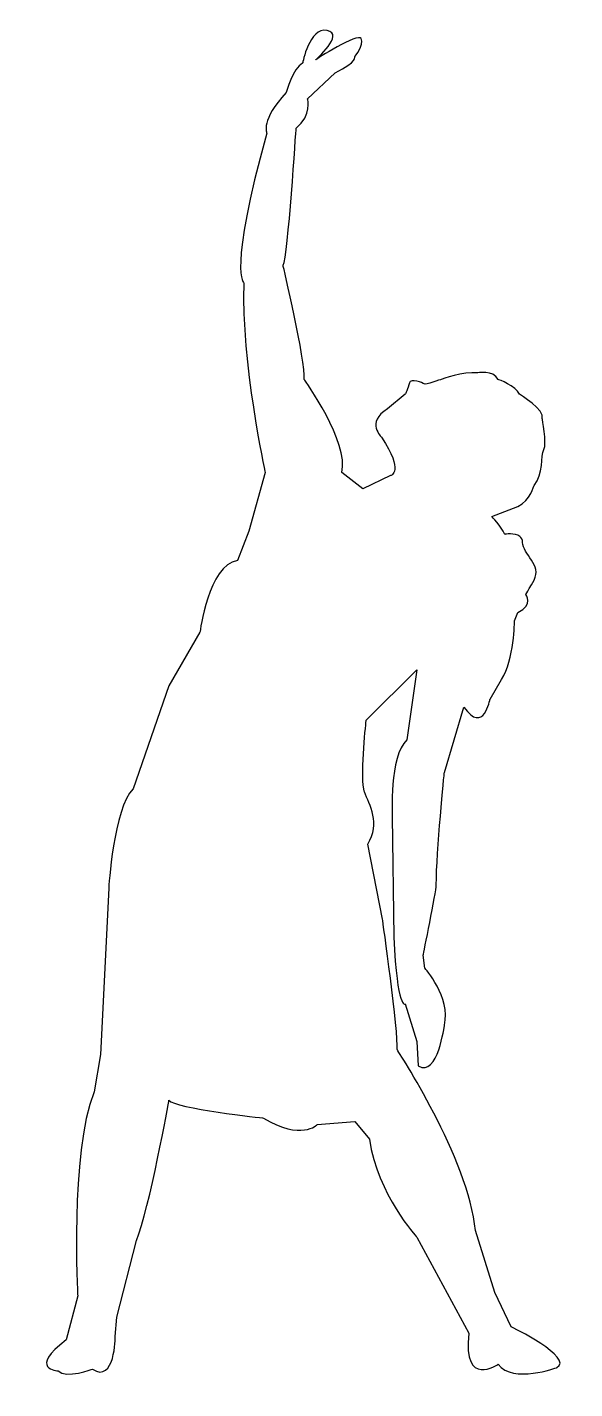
# Model space of a CAD drawing. Header units: centimetres. Extents: x -4.2 to 4.3, y -11.1 to 10.1.
import ezdxf

# ---------------------------------------------------------------- set-up
doc = ezdxf.new("R2010")
doc.units = ezdxf.units.CM
doc.header["$MEASUREMENT"] = 0
doc.layers.add('Camada 1', color=7, linetype='Continuous')

msp = doc.modelspace()

# ---------------------------------------------------------------- linework, layer by layer
at = {"layer": 'Camada 1'}
msp.add_open_spline([(-0.51004, 3.19191), (-0.51004, 3.19191), (-0.89067, 4.91736), (-0.8399, 6.13545), (-0.8399, 6.13545), (-0.8399, 6.13545), (-1.09371, 6.28782), (-0.4848, 8.47005), (-0.4848, 8.47005), (-0.4848, 8.47005), (-0.58624, 8.67285), (-0.18026, 9.10434), (-0.18026, 9.10434), (-0.18026, 9.10434), (-0.07861, 9.48502), (0.07355, 9.5612), (0.07355, 9.5612), (0.07355, 9.5612), (0.1752, 10.11955), (0.45426, 10.06878), (0.45426, 10.06878), (0.73334, 10.0179), (0.27643, 9.61198), (0.27643, 9.61198), (0.27643, 9.61198), (0.27643, 9.61198), (0.93641, 10.04317), (0.98713, 9.94181), (0.98713, 9.94181), (1.03774, 9.84037), (0.88548, 9.66275), (0.88548, 9.66275), (0.88548, 9.66275), (0.88548, 9.66275), (0.93631, 9.58647), (0.58105, 9.40883), (0.58105, 9.40883), (0.58105, 9.40883), (0.14973, 9.0029), (0.14973, 9.0029), (0.14973, 9.0029), (0.14973, 9.0029), (0.22572, 8.74935), (-0.02799, 8.5462), (-0.02799, 8.5462), (-0.02799, 8.5462), (-0.15478, 6.54158), (-0.23087, 6.41464), (-0.23087, 6.41464), (-0.23087, 6.41464), (0.12447, 4.91739), (0.09901, 4.63831), (0.09901, 4.63831), (0.09901, 4.63831), (0.80952, 3.64864), (0.68263, 3.19191), (0.68263, 3.19191), (0.68263, 3.19191), (1.01254, 2.93802), (1.01254, 2.93802), (1.01254, 2.93802), (1.01254, 2.93802), (1.44386, 3.14114), (1.44386, 3.14114), (1.44386, 3.14114), (1.44386, 3.14114), (1.65968, 3.20451), (1.30424, 3.73738), (1.30424, 3.73738), (1.30424, 3.73738), (1.05043, 3.96577), (1.39314, 4.18151), (1.39314, 4.18151), (1.39314, 4.18151), (1.67233, 4.4099), (1.67233, 4.4099), (1.67233, 4.4099), (1.67233, 4.4099), (1.71022, 4.4925), (1.73559, 4.58762), (1.73559, 4.58762), (1.75387, 4.65604), (1.95141, 4.58762), (1.96406, 4.56852), (1.96406, 4.56852), (1.97676, 4.54952), (2.23057, 4.63829), (2.23057, 4.63829), (2.23057, 4.63829), (2.23057, 4.63829), (2.58564, 4.76524), (2.78874, 4.73984), (2.78874, 4.73984), (2.78874, 4.73984), (3.04255, 4.79051), (3.11873, 4.63829), (3.11873, 4.63829), (3.11873, 4.63829), (3.39792, 4.53674), (3.44874, 4.4099), (3.44874, 4.4099), (3.44874, 4.4099), (3.85461, 4.15609), (3.80378, 4.02927), (3.80378, 4.02927), (3.80378, 4.02927), (3.88019, 3.64851), (3.82937, 3.54707), (3.82937, 3.54707), (3.77844, 3.44571), (3.82937, 3.16665), (3.677, 2.98893), (3.677, 2.98893), (3.677, 2.98893), (3.62617, 2.76054), (3.42326, 2.65894), (3.42326, 2.65894), (3.42326, 2.65894), (3.01718, 2.50678), (3.01718, 2.50678), (3.01718, 2.50678), (3.01718, 2.50678), (3.16966, 2.35462), (3.22027, 2.2277), (3.22027, 2.2277), (3.22027, 2.2277), (3.37733, 2.25604), (3.45578, 2.19537), (3.45578, 2.19537), (3.48192, 2.17518), (3.49933, 2.14515), (3.49933, 2.10068), (3.49933, 2.10068), (3.49933, 1.92317), (3.80408, 1.74542), (3.67697, 1.51709), (3.67697, 1.51709), (3.54994, 1.28873), (3.54994, 1.28873), (3.54994, 1.28873), (3.54994, 1.28873), (3.54994, 1.28873), (3.67697, 1.13667), (3.42323, 1.00957), (3.42323, 1.00957), (3.42323, 1.00957), (3.37251, 0.88268), (3.37251, 0.88268), (3.37251, 0.88268), (3.37251, 0.88268), (3.37232, 0.27361), (3.16942, -0.03093), (3.16942, -0.03093), (3.16942, -0.03093), (2.99181, -0.33536), (2.99181, -0.33536), (2.99181, -0.33536), (2.99181, -0.33536), (2.89037, -0.89363), (2.58581, -0.46217), (2.58581, -0.46217), (2.58581, -0.46217), (2.28127, -1.47719), (2.28127, -1.47719), (2.28127, -1.47719), (2.28127, -1.47719), (2.15438, -2.71454), (2.15438, -3.22823), (2.15438, -3.22823), (2.15438, -3.32967), (1.95139, -4.31935), (1.95139, -4.31935), (1.95139, -4.31935), (1.95139, -4.31935), (1.97674, -4.52234), (1.97674, -4.52234), (1.97674, -4.52234), (1.97674, -4.52234), (2.38282, -4.97914), (2.28128, -5.41047), (2.28128, -5.41047), (2.28128, -5.41047), (2.17965, -6.22261), (1.8752, -6.04491), (1.8752, -6.04491), (1.8752, -6.04491), (1.84996, -5.66428), (1.84996, -5.66428), (1.84996, -5.66428), (1.84996, -5.66428), (1.67232, -5.08056), (1.67232, -5.08056), (1.67232, -5.08056), (1.67232, -5.08056), (1.54532, -5.18203), (1.4946, -4.04017), (1.4946, -4.04017), (1.4946, -4.04017), (1.46933, -2.16245), (1.46933, -2.16245), (1.46933, -2.16245), (1.46933, -2.16245), (1.41861, -1.22331), (1.69769, -0.96968), (1.69769, -0.96968), (1.69769, -0.96968), (1.84996, 0.12133), (1.84996, 0.12133), (1.84996, 0.12133), (1.84996, 0.12133), (1.06338, -0.66517), (1.06338, -0.66517), (1.06338, -0.66517), (1.06338, -0.66517), (0.97427, -1.46479), (1.02517, -1.73401), (1.02517, -1.73401), (1.02877, -1.75272), (1.03295, -1.76872), (1.03782, -1.78185), (1.03782, -1.78185), (1.11402, -1.98476), (1.29185, -2.26382), (1.08865, -2.5938), (1.08865, -2.5938), (1.08865, -2.5938), (1.31712, -3.76112), (1.31712, -3.76112), (1.31712, -3.76112), (1.31712, -3.76112), (1.57093, -5.53729), (1.54556, -5.79111), (1.54556, -5.79111), (1.54556, -5.79111), (2.66215, -7.4914), (2.76349, -8.60778), (2.76349, -8.60778), (2.76349, -8.60778), (3.06803, -9.57208), (3.06803, -9.57208), (3.06803, -9.57208), (3.06803, -9.57208), (3.32166, -10.10498), (3.32166, -10.10498), (3.32166, -10.10498), (3.32166, -10.10498), (4.31133, -10.58716), (4.03225, -10.73942), (4.03225, -10.73942), (4.03225, -10.73942), (3.34708, -10.99313), (3.11875, -10.6887), (3.11875, -10.6887), (3.11875, -10.6887), (2.5604, -11.06933), (2.66195, -10.20652), (2.66195, -10.20652), (2.66195, -10.20652), (1.85, -8.70932), (1.85, -8.70932), (1.85, -8.70932), (1.85, -8.70932), (1.24082, -8.04961), (1.11403, -7.18675), (1.11403, -7.18675), (1.11403, -7.18675), (0.88556, -6.90759), (0.88556, -6.90759), (0.88556, -6.90759), (0.88556, -6.90759), (0.30205, -6.9585), (0.30205, -6.9585), (0.30205, -6.9585), (0.30205, -6.9585), (0.04824, -7.21213), (-0.53541, -6.85695), (-0.53541, -6.85695), (-0.53541, -6.85695), (-1.93111, -6.70479), (-2.00726, -6.57789), (-2.00726, -6.57789), (-2.00726, -6.57789), (-2.31174, -8.27786), (-2.51463, -8.76015), (-2.51463, -8.76015), (-2.51463, -8.76015), (-2.81922, -9.95271), (-2.81922, -9.95271), (-2.81922, -9.95271), (-2.81922, -9.95271), (-2.84462, -10.25714), (-2.84462, -10.25714), (-2.84462, -10.25714), (-2.84462, -10.25714), (-2.84462, -10.99311), (-3.19982, -10.76485), (-3.19982, -10.76485), (-3.19982, -10.76485), (-3.60585, -10.91683), (-3.73272, -10.79012), (-3.73272, -10.79012), (-3.73272, -10.79012), (-4.21492, -10.76485), (-3.60588, -10.30805), (-3.60588, -10.30805), (-3.60588, -10.30805), (-3.42829, -9.62288), (-3.42829, -9.62288), (-3.42829, -9.62288), (-3.42829, -9.62288), (-3.5551, -7.41509), (-3.17448, -6.45074), (-3.17448, -6.45074), (-3.17448, -6.45074), (-3.07304, -5.86723), (-3.07304, -5.86723), (-3.07304, -5.86723), (-3.07304, -5.86723), (-2.94609, -3.27881), (-2.94609, -3.27881), (-2.94609, -3.27881), (-2.94609, -3.27881), (-2.86992, -2.03553), (-2.56543, -1.73089), (-2.56543, -1.73089), (-2.56543, -1.73089), (-2.00729, -0.13233), (-2.00729, -0.13233), (-2.00729, -0.13233), (-2.00729, -0.13233), (-1.52511, 0.70518), (-1.52511, 0.70518), (-1.52511, 0.70518), (-1.52511, 0.70518), (-1.39827, 1.74547), (-0.94147, 1.82167), (-0.94147, 1.82167), (-0.94147, 1.82167), (-0.76386, 2.27837), (-0.76386, 2.27837), (-0.76386, 2.27837), (-0.76386, 2.27837), (-0.51004, 3.19191), (-0.51004, 3.19191)], degree=3, knots=[0, 0, 0, 0, 0.01149425, 0.01149425, 0.01149425, 0.01149425, 0.02298851, 0.02298851, 0.02298851, 0.02298851, 0.03448276, 0.03448276, 0.03448276, 0.03448276, 0.04597701, 0.04597701, 0.04597701, 0.04597701, 0.05747126, 0.05747126, 0.05747126, 0.05747126, 0.06896552, 0.06896552, 0.06896552, 0.06896552, 0.08045977, 0.08045977, 0.08045977, 0.08045977, 0.09195402, 0.09195402, 0.09195402, 0.09195402, 0.10344828, 0.10344828, 0.10344828, 0.10344828, 0.11494253, 0.11494253, 0.11494253, 0.11494253, 0.12643678, 0.12643678, 0.12643678, 0.12643678, 0.13793103, 0.13793103, 0.13793103, 0.13793103, 0.14942529, 0.14942529, 0.14942529, 0.14942529, 0.16091954, 0.16091954, 0.16091954, 0.16091954, 0.17241379, 0.17241379, 0.17241379, 0.17241379, 0.18390805, 0.18390805, 0.18390805, 0.18390805, 0.1954023, 0.1954023, 0.1954023, 0.1954023, 0.20689655, 0.20689655, 0.20689655, 0.20689655, 0.2183908, 0.2183908, 0.2183908, 0.2183908, 0.22988506, 0.22988506, 0.22988506, 0.22988506, 0.24137931, 0.24137931, 0.24137931, 0.24137931, 0.25287356, 0.25287356, 0.25287356, 0.25287356, 0.26436782, 0.26436782, 0.26436782, 0.26436782, 0.27586207, 0.27586207, 0.27586207, 0.27586207, 0.28735632, 0.28735632, 0.28735632, 0.28735632, 0.29885057, 0.29885057, 0.29885057, 0.29885057, 0.31034483, 0.31034483, 0.31034483, 0.31034483, 0.32183908, 0.32183908, 0.32183908, 0.32183908, 0.33333333, 0.33333333, 0.33333333, 0.33333333, 0.34482759, 0.34482759, 0.34482759, 0.34482759, 0.35632184, 0.35632184, 0.35632184, 0.35632184, 0.36781609, 0.36781609, 0.36781609, 0.36781609, 0.37931034, 0.37931034, 0.37931034, 0.37931034, 0.3908046, 0.3908046, 0.3908046, 0.3908046, 0.40229885, 0.40229885, 0.40229885, 0.40229885, 0.4137931, 0.4137931, 0.4137931, 0.4137931, 0.42528736, 0.42528736, 0.42528736, 0.42528736, 0.43678161, 0.43678161, 0.43678161, 0.43678161, 0.44827586, 0.44827586, 0.44827586, 0.44827586, 0.45977011, 0.45977011, 0.45977011, 0.45977011, 0.47126437, 0.47126437, 0.47126437, 0.47126437, 0.48275862, 0.48275862, 0.48275862, 0.48275862, 0.49425287, 0.49425287, 0.49425287, 0.49425287, 0.50574713, 0.50574713, 0.50574713, 0.50574713, 0.51724138, 0.51724138, 0.51724138, 0.51724138, 0.52873563, 0.52873563, 0.52873563, 0.52873563, 0.54022989, 0.54022989, 0.54022989, 0.54022989, 0.55172414, 0.55172414, 0.55172414, 0.55172414, 0.56321839, 0.56321839, 0.56321839, 0.56321839, 0.57471264, 0.57471264, 0.57471264, 0.57471264, 0.5862069, 0.5862069, 0.5862069, 0.5862069, 0.59770115, 0.59770115, 0.59770115, 0.59770115, 0.6091954, 0.6091954, 0.6091954, 0.6091954, 0.62068966, 0.62068966, 0.62068966, 0.62068966, 0.63218391, 0.63218391, 0.63218391, 0.63218391, 0.64367816, 0.64367816, 0.64367816, 0.64367816, 0.65517241, 0.65517241, 0.65517241, 0.65517241, 0.66666667, 0.66666667, 0.66666667, 0.66666667, 0.67816092, 0.67816092, 0.67816092, 0.67816092, 0.68965517, 0.68965517, 0.68965517, 0.68965517, 0.70114943, 0.70114943, 0.70114943, 0.70114943, 0.71264368, 0.71264368, 0.71264368, 0.71264368, 0.72413793, 0.72413793, 0.72413793, 0.72413793, 0.73563218, 0.73563218, 0.73563218, 0.73563218, 0.74712644, 0.74712644, 0.74712644, 0.74712644, 0.75862069, 0.75862069, 0.75862069, 0.75862069, 0.77011494, 0.77011494, 0.77011494, 0.77011494, 0.7816092, 0.7816092, 0.7816092, 0.7816092, 0.79310345, 0.79310345, 0.79310345, 0.79310345, 0.8045977, 0.8045977, 0.8045977, 0.8045977, 0.81609195, 0.81609195, 0.81609195, 0.81609195, 0.82758621, 0.82758621, 0.82758621, 0.82758621, 0.83908046, 0.83908046, 0.83908046, 0.83908046, 0.85057471, 0.85057471, 0.85057471, 0.85057471, 0.86206897, 0.86206897, 0.86206897, 0.86206897, 0.87356322, 0.87356322, 0.87356322, 0.87356322, 0.88505747, 0.88505747, 0.88505747, 0.88505747, 0.89655172, 0.89655172, 0.89655172, 0.89655172, 0.90804598, 0.90804598, 0.90804598, 0.90804598, 0.91954023, 0.91954023, 0.91954023, 0.91954023, 0.93103448, 0.93103448, 0.93103448, 0.93103448, 0.94252874, 0.94252874, 0.94252874, 0.94252874, 0.95402299, 0.95402299, 0.95402299, 0.95402299, 0.96551724, 0.96551724, 0.96551724, 0.96551724, 0.97701149, 0.97701149, 0.97701149, 0.97701149, 1, 1, 1, 1], dxfattribs=at)

doc.saveas('drawing.dxf')
